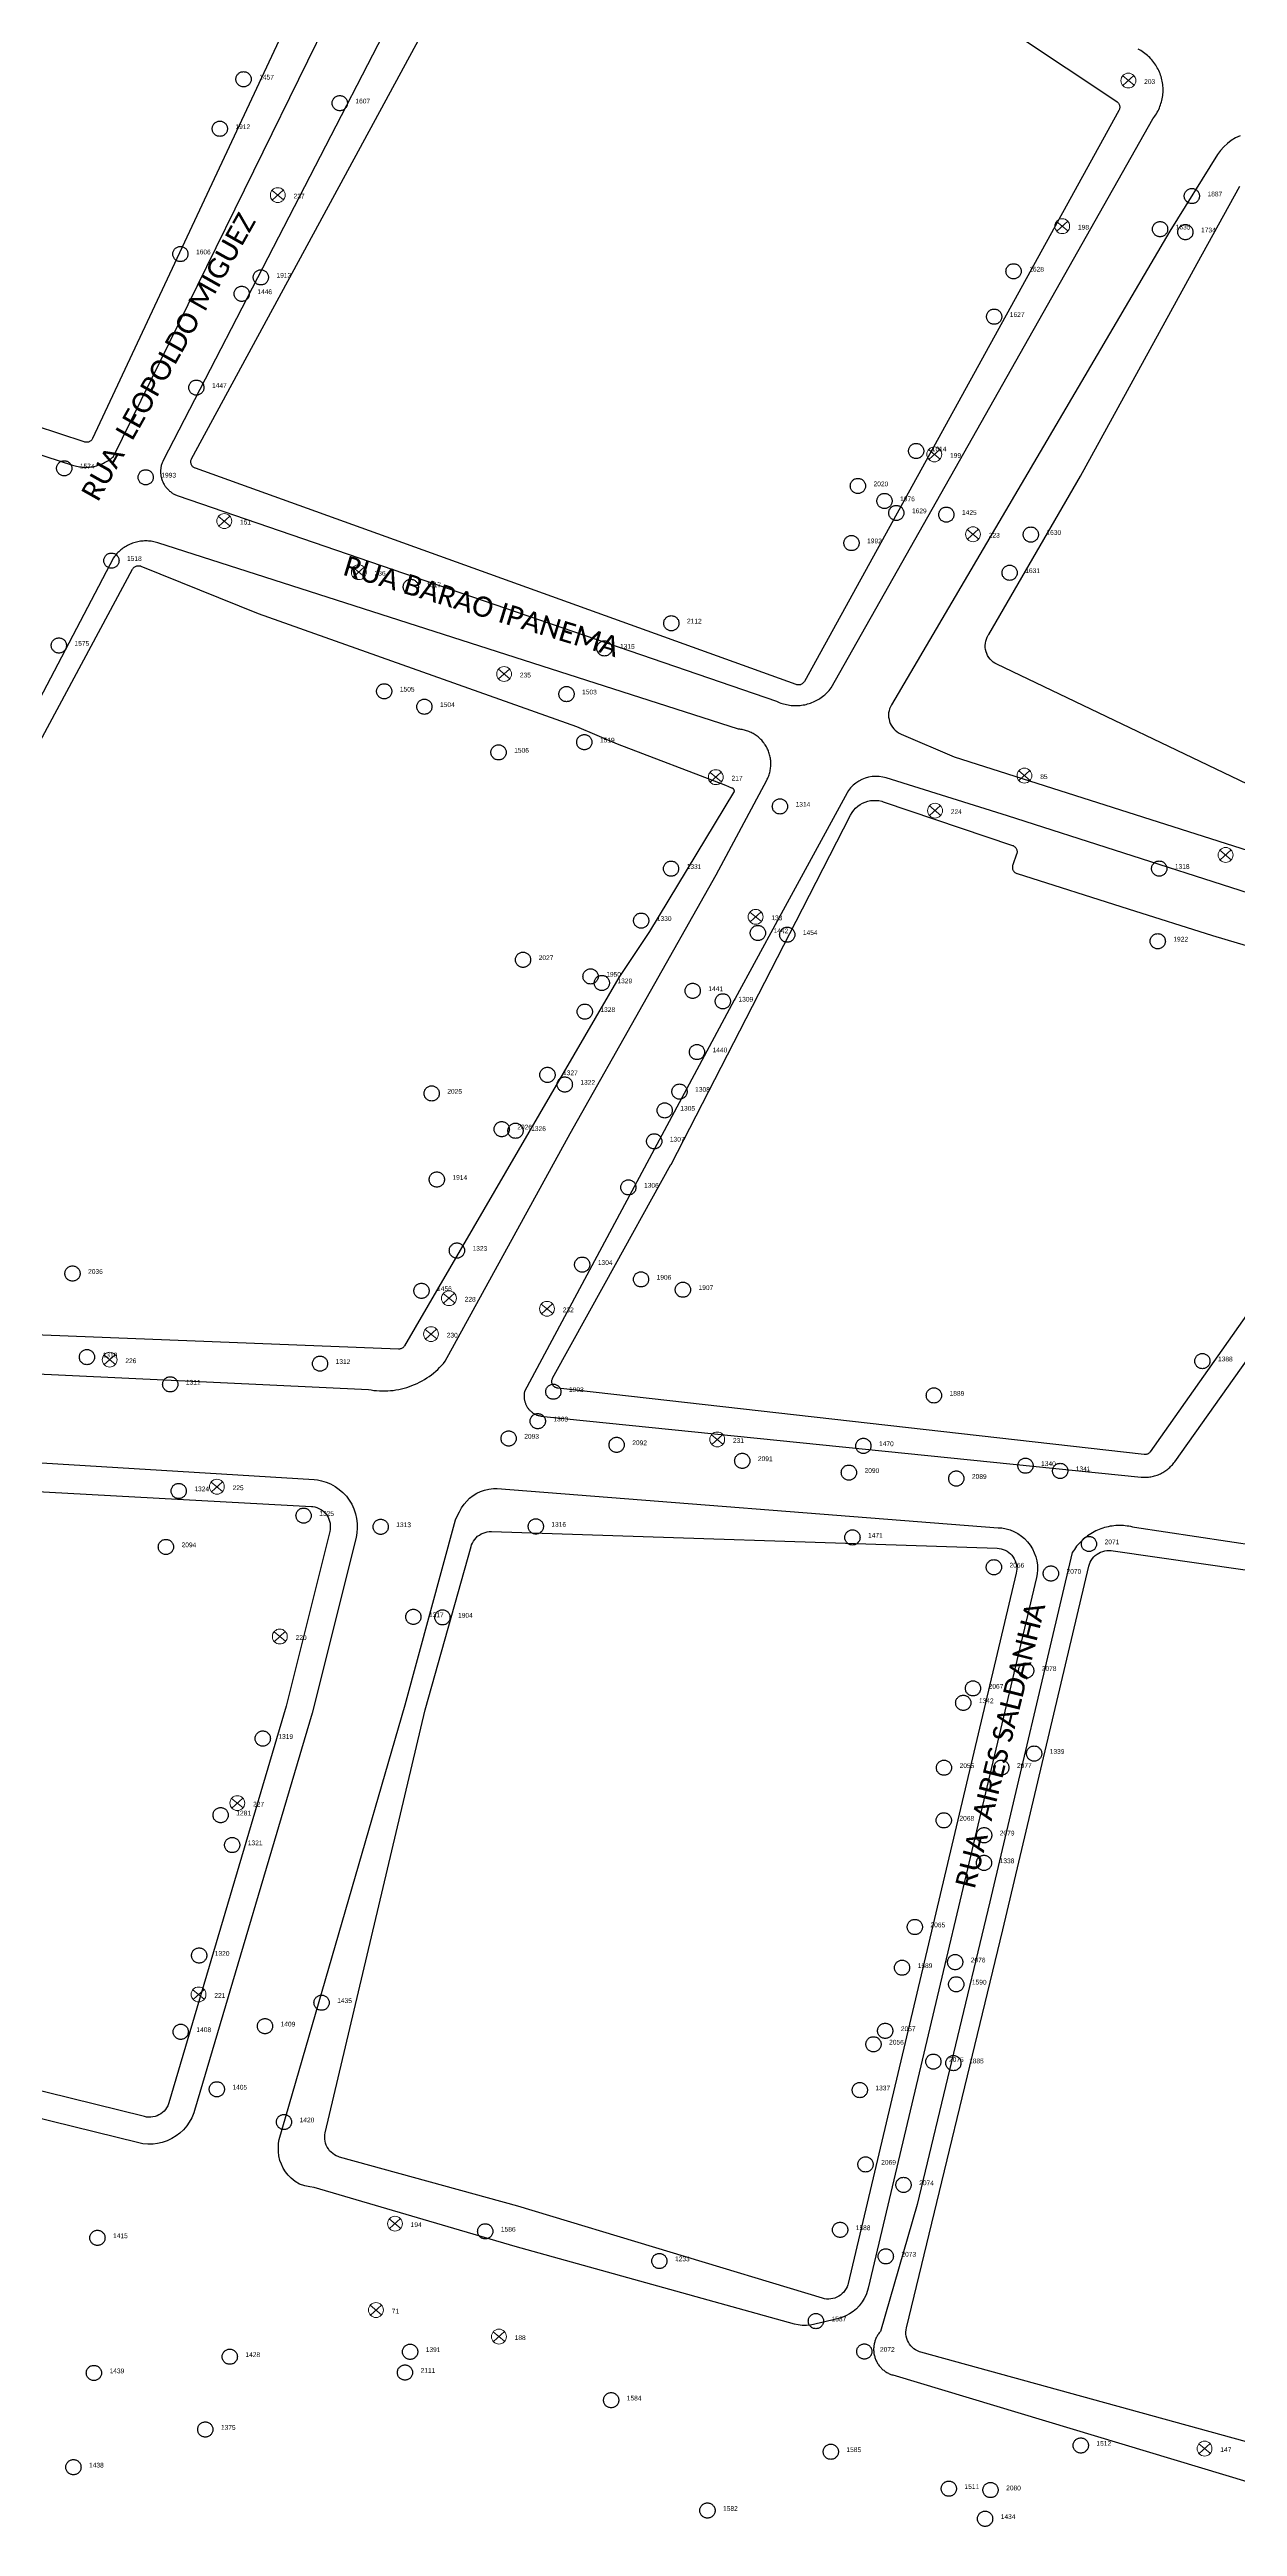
# Model space of a CAD drawing. Header units: millimetres. Extents: x 676447 to 689606, y 7455628 to 7463967.
# Drawn here: x 685530.3 to 685706, y 7457892.9 to 7458259.1 of the extents above; entities that cross this region are included whole.
import ezdxf

# ---------------------------------------------------------------- set-up
doc = ezdxf.new("R2010")
doc.units = ezdxf.units.MM
doc.header["$LTSCALE"] = 0.1
doc.header["$MEASUREMENT"] = 0
doc.linetypes.add('PHANTOM2', pattern=[1.25, 0.625, -0.125, 0.125, -0.125, 0.125, -0.125])
doc.layers.add('10.4-Postes', color=1, linetype='Continuous', lineweight=0)
for name, color, linetype in [('Caixas Subterrâneas', 5, 'Continuous'), ('LEGENDAS_INFRAESTRUTURAS', 7, 'Continuous'), ('MUB_MEIOFIO', 7, 'Continuous'), ('MUB_QUADRAS', 7, 'Continuous'), ('MUB_SEGMENTO', 7, 'Continuous'), ('NOS_DE_INFRAESTRUTURA', 7, 'Continuous')]:
    doc.layers.add(name, color=color, linetype=linetype)
doc.styles.add('Legend', font='calibri.ttf')
doc.styles.get("Standard").update_dxf_attribs({"font": 'arial.ttf'})

# ---------------------------------------------------------------- blocks, each defined once
blk = doc.blocks.new('MHMZ')
at = {"linetype": 'PHANTOM2'}
blk.add_circle((0, 0), 0.0000101, dxfattribs=at)
blk = doc.blocks.new('PTPT')
at = {"layer": '10.4-Postes', "color": 1, "linetype": 'PHANTOM2'}
for points in [[(-0.0000079, 0.0000104), (0.0000075, -0.000002)], [(0.000007, 0.0000109), (-0.0000074, -0.0000025)]]:
    blk.add_lwpolyline(points, dxfattribs=at)
at = {"layer": '10.4-Postes', "color": 1}
blk.add_circle((-0.0000002, 0.0000042), 0.00000987, dxfattribs=at)

msp = doc.modelspace()

# ---------------------------------------------------------------- linework, layer by layer
at = {"layer": 'MUB_MEIOFIO', "linetype": 'Continuous'}
for points in [[(685602.86, 7458306.31), (685547.1, 7458198.33), (685547.05, 7458198.21), (685547, 7458198.09), (685546.95, 7458197.97), (685546.91, 7458197.84), (685546.88, 7458197.72), (685546.84, 7458197.59), (685546.82, 7458197.46), (685546.79, 7458197.33), (685546.77, 7458197.2), (685546.76, 7458197.07), (685546.75, 7458196.94), (685546.74, 7458196.81), (685546.74, 7458196.68), (685546.75, 7458196.55), (685546.75, 7458196.42), (685546.77, 7458196.29), (685546.78, 7458196.16), (685546.8, 7458196.03), (685546.83, 7458195.9), (685546.86, 7458195.78), (685546.89, 7458195.65), (685546.93, 7458195.53), (685546.98, 7458195.4), (685547.02, 7458195.28), (685547.07, 7458195.16), (685547.13, 7458195.04), (685547.19, 7458194.92), (685547.25, 7458194.81), (685547.32, 7458194.7), (685547.39, 7458194.59), (685547.46, 7458194.48), (685547.54, 7458194.38), (685547.63, 7458194.27), (685547.71, 7458194.18), (685547.8, 7458194.08), (685547.89, 7458193.99), (685547.99, 7458193.9), (685548.08, 7458193.81), (685548.19, 7458193.73), (685548.29, 7458193.65), (685548.4, 7458193.57), (685548.51, 7458193.5), (685548.62, 7458193.43), (685548.73, 7458193.37), (685548.85, 7458193.31), (685548.96, 7458193.25), (685549.08, 7458193.2), (685549.21, 7458193.15), (685549.33, 7458193.11), (685637.83, 7458162.74), (685638.03, 7458162.65), (685638.24, 7458162.56), (685638.45, 7458162.48), (685638.66, 7458162.41), (685638.88, 7458162.34), (685639.09, 7458162.29), (685639.31, 7458162.24), (685639.53, 7458162.19), (685639.75, 7458162.16), (685639.98, 7458162.13), (685640.2, 7458162.11), (685640.42, 7458162.1), (685640.65, 7458162.1), (685640.87, 7458162.1), (685641.1, 7458162.11), (685641.32, 7458162.13), (685641.54, 7458162.16), (685641.77, 7458162.19), (685641.99, 7458162.23), (685642.2, 7458162.28), (685642.42, 7458162.34), (685642.64, 7458162.4), (685642.85, 7458162.47), (685643.06, 7458162.55), (685643.27, 7458162.64), (685643.47, 7458162.73), (685643.67, 7458162.83), (685643.87, 7458162.94), (685644.06, 7458163.05), (685644.25, 7458163.17), (685644.44, 7458163.3), (685644.62, 7458163.43), (685644.8, 7458163.57), (685644.97, 7458163.71), (685645.14, 7458163.86), (685645.3, 7458164.02), (685645.45, 7458164.18), (685645.6, 7458164.35), (685645.75, 7458164.52), (685645.89, 7458164.7), (685693.46, 7458248.84), (685693.61, 7458249.03), (685693.75, 7458249.22), (685693.88, 7458249.41), (685694.01, 7458249.61), (685694.12, 7458249.82), (685694.24, 7458250.03), (685694.34, 7458250.24), (685694.44, 7458250.46), (685694.53, 7458250.67), (685694.61, 7458250.9), (685694.68, 7458251.12), (685694.75, 7458251.35), (685694.81, 7458251.58), (685694.86, 7458251.81), (685694.9, 7458252.04), (685694.93, 7458252.28), (685694.96, 7458252.51), (685694.98, 7458252.75), (685694.98, 7458252.99), (685694.99, 7458253.22), (685694.98, 7458253.46), (685694.96, 7458253.7), (685694.94, 7458253.93), (685694.91, 7458254.17), (685694.87, 7458254.4), (685694.82, 7458254.63), (685694.76, 7458254.86), (685694.7, 7458255.09), (685694.62, 7458255.31), (685694.54, 7458255.54), (685694.45, 7458255.76), (685694.36, 7458255.97), (685694.26, 7458256.19), (685694.14, 7458256.39), (685694.03, 7458256.6), (685693.9, 7458256.8), (685693.77, 7458257), (685693.63, 7458257.19), (685693.49, 7458257.38), (685693.33, 7458257.56), (685693.18, 7458257.73), (685693.01, 7458257.91), (685692.84, 7458258.07), (685692.67, 7458258.23), (685692.48, 7458258.38), (685692.3, 7458258.53), (685692.11, 7458258.67), (685691.91, 7458258.8), (685691.71, 7458258.93), (685691.5, 7458259.04), (685691.3, 7458259.16)], [(685442.25, 7458227.37), (685533.7, 7458197.64), (685533.91, 7458197.58), (685534.11, 7458197.53), (685534.32, 7458197.48), (685534.53, 7458197.44), (685534.74, 7458197.4), (685534.95, 7458197.38), (685535.16, 7458197.36), (685535.38, 7458197.34), (685535.59, 7458197.34), (685535.8, 7458197.34), (685536.01, 7458197.35), (685536.23, 7458197.37), (685536.44, 7458197.39), (685536.65, 7458197.42), (685536.86, 7458197.46), (685537.07, 7458197.51), (685537.28, 7458197.56), (685537.48, 7458197.62), (685537.68, 7458197.68), (685537.88, 7458197.76), (685538.08, 7458197.84), (685538.28, 7458197.92), (685538.47, 7458198.02), (685538.66, 7458198.12), (685538.84, 7458198.22), (685539.02, 7458198.34), (685539.2, 7458198.45), (685539.37, 7458198.58), (685539.54, 7458198.71), (685539.71, 7458198.84), (685561.89, 7458243.99), (685577.72, 7458276.23)], [(685706.37, 7458246.35), (685705.71, 7458246.04), (685705.08, 7458245.66), (685704.5, 7458245.22), (685703.96, 7458244.72), (685703.48, 7458244.17), (685703.06, 7458243.57), (685695.97, 7458232.23), (685654.81, 7458162.19), (685654.66, 7458161.91), (685654.55, 7458161.62), (685654.47, 7458161.32), (685654.41, 7458161.01), (685654.4, 7458160.69), (685654.41, 7458160.38), (685654.46, 7458160.07), (685654.54, 7458159.77), (685654.65, 7458159.47), (685654.79, 7458159.19), (685654.96, 7458158.93), (685655.15, 7458158.68), (685655.37, 7458158.46), (685655.61, 7458158.26), (685655.88, 7458158.08), (685656.15, 7458157.94), (685656.28, 7458157.88), (685664.11, 7458154.53), (685746.72, 7458128.19)], [(685577.47, 7458060.99), (685577.87, 7458060.92), (685578.28, 7458060.86), (685578.69, 7458060.82), (685579.09, 7458060.79), (685579.5, 7458060.78), (685579.92, 7458060.78), (685580.33, 7458060.79), (685580.73, 7458060.82), (685581.14, 7458060.86), (685581.55, 7458060.92), (685581.95, 7458060.99), (685582.35, 7458061.08), (685582.75, 7458061.18), (685583.15, 7458061.3), (685583.54, 7458061.42), (685583.92, 7458061.56), (685584.3, 7458061.72), (685584.68, 7458061.89), (685585.04, 7458062.07), (685585.41, 7458062.26), (685585.76, 7458062.47), (685586.11, 7458062.69), (685586.45, 7458062.92), (685586.78, 7458063.16), (685587.1, 7458063.41), (685587.42, 7458063.68), (685587.72, 7458063.95), (685588.01, 7458064.24), (685588.3, 7458064.53), (685588.57, 7458064.84), (685588.83, 7458065.16), (685607.29, 7458098.82), (685628.89, 7458137.1), (685636.38, 7458151.06), (685636.46, 7458151.22), (685636.54, 7458151.38), (685636.61, 7458151.54), (685636.67, 7458151.71), (685636.73, 7458151.87), (685636.78, 7458152.04), (685636.83, 7458152.21), (685636.87, 7458152.38), (685636.91, 7458152.56), (685636.93, 7458152.73), (685636.96, 7458152.91), (685636.97, 7458153.08), (685636.99, 7458153.26), (685636.99, 7458153.43), (685636.99, 7458153.61), (685636.98, 7458153.79), (685636.97, 7458153.96), (685636.95, 7458154.14), (685636.92, 7458154.31), (685636.89, 7458154.49), (685636.86, 7458154.66), (685636.81, 7458154.83), (685636.76, 7458155), (685636.71, 7458155.17), (685636.65, 7458155.34), (685636.58, 7458155.5), (685636.51, 7458155.66), (685636.43, 7458155.82), (685636.35, 7458155.98), (685636.26, 7458156.13), (685636.17, 7458156.28), (685636.07, 7458156.42), (685635.97, 7458156.57), (685635.86, 7458156.71), (685635.74, 7458156.84), (685635.63, 7458156.97), (685635.5, 7458157.1), (685635.38, 7458157.23), (685635.25, 7458157.34), (685635.11, 7458157.46), (685634.97, 7458157.57), (685634.83, 7458157.67), (685634.69, 7458157.77), (685634.54, 7458157.87), (685634.38, 7458157.96), (685634.23, 7458158.04), (685634.07, 7458158.12), (685633.91, 7458158.19), (685633.75, 7458158.26), (685633.58, 7458158.32), (685633.41, 7458158.38), (685633.24, 7458158.43), (685633.07, 7458158.48), (685632.9, 7458158.51), (685632.73, 7458158.55), (685632.55, 7458158.57), (685632.38, 7458158.59), (685632.2, 7458158.61), (685546.34, 7458186.17), (685546.15, 7458186.22), (685545.95, 7458186.28), (685545.76, 7458186.32), (685545.56, 7458186.36), (685545.36, 7458186.39), (685545.16, 7458186.41), (685544.96, 7458186.43), (685544.76, 7458186.44), (685544.56, 7458186.44), (685544.36, 7458186.44), (685544.16, 7458186.43), (685543.96, 7458186.41), (685543.76, 7458186.39), (685543.57, 7458186.36), (685543.37, 7458186.32), (685543.17, 7458186.28), (685542.98, 7458186.23), (685542.79, 7458186.17), (685542.6, 7458186.1), (685542.41, 7458186.03), (685542.22, 7458185.96), (685542.04, 7458185.87), (685541.86, 7458185.78), (685541.69, 7458185.69), (685541.51, 7458185.58), (685541.34, 7458185.48), (685541.18, 7458185.36), (685541.02, 7458185.24), (685540.86, 7458185.12), (685540.71, 7458184.99), (685540.56, 7458184.85), (685540.42, 7458184.71), (685540.28, 7458184.57), (685540.15, 7458184.42), (685540.02, 7458184.26), (685539.89, 7458184.1), (685539.78, 7458183.94), (685518.33, 7458143.07)], [(685740.8, 7458123.72), (685672, 7458145.79), (685654.04, 7458151.41), (685653.53, 7458151.54), (685653.01, 7458151.61), (685652.49, 7458151.64), (685651.97, 7458151.6), (685651.45, 7458151.51), (685650.95, 7458151.37), (685650.46, 7458151.18), (685650, 7458150.94), (685649.56, 7458150.65), (685649.16, 7458150.31), (685648.79, 7458149.94), (685648.47, 7458149.53), (685648.26, 7458149.21), (685637.9, 7458130.25), (685631.7, 7458118.8), (685631.57, 7458118.55), (685600.57, 7458060.7), (685600.55, 7458060.6), (685600.53, 7458060.49), (685600.51, 7458060.39), (685600.5, 7458060.29), (685600.49, 7458060.18), (685600.49, 7458060.08), (685600.49, 7458059.97), (685600.49, 7458059.87), (685600.5, 7458059.76), (685600.51, 7458059.66), (685600.52, 7458059.56), (685600.54, 7458059.45), (685600.56, 7458059.35), (685600.59, 7458059.25), (685600.62, 7458059.15), (685600.65, 7458059.05), (685600.68, 7458058.95), (685600.72, 7458058.85), (685600.76, 7458058.76), (685600.81, 7458058.66), (685600.86, 7458058.57), (685600.91, 7458058.48), (685600.96, 7458058.39), (685601.02, 7458058.3), (685601.08, 7458058.22), (685601.15, 7458058.13), (685601.21, 7458058.05), (685601.28, 7458057.98), (685601.36, 7458057.9), (685601.43, 7458057.83), (685601.51, 7458057.76), (685601.59, 7458057.69), (685601.67, 7458057.62), (685601.76, 7458057.56), (685601.84, 7458057.5), (685601.93, 7458057.45), (685602.02, 7458057.39), (685602.11, 7458057.34), (685602.21, 7458057.3), (685602.3, 7458057.25), (685602.4, 7458057.21), (685602.5, 7458057.18), (685602.6, 7458057.15), (685602.7, 7458057.12), (685602.8, 7458057.09), (685602.9, 7458057.07), (685603, 7458057.05), (685603.11, 7458057.03), (685603.21, 7458057.02), (685603.32, 7458057.01), (685603.42, 7458057.01), (685691.73, 7458048.04), (685691.91, 7458048.03), (685692.1, 7458048.02), (685692.28, 7458048.02), (685692.47, 7458048.02), (685692.65, 7458048.03), (685692.84, 7458048.04), (685693.02, 7458048.07), (685693.2, 7458048.09), (685693.38, 7458048.13), (685693.56, 7458048.17), (685693.74, 7458048.22), (685693.92, 7458048.27), (685694.1, 7458048.33), (685694.27, 7458048.39), (685694.44, 7458048.46), (685694.61, 7458048.54), (685694.77, 7458048.62), (685694.94, 7458048.71), (685695.1, 7458048.8), (685695.25, 7458048.9), (685695.41, 7458049.01), (685695.55, 7458049.12), (685695.7, 7458049.23), (685695.84, 7458049.35), (685695.98, 7458049.47), (685696.11, 7458049.6), (685696.24, 7458049.73), (685696.37, 7458049.87), (685696.48, 7458050.01), (685696.6, 7458050.16), (685696.71, 7458050.31), (685742.76, 7458115.2)], [(685482.61, 7458065.48), (685577.47, 7458060.99)], [(685477.49, 7458053.32), (685569.47, 7458047.68), (685569.96, 7458047.61), (685570.53, 7458047.49), (685571.21, 7458047.29), (685571.87, 7458047.02), (685572.55, 7458046.65), (685573.17, 7458046.21), (685573.69, 7458045.75), (685574.22, 7458045.2), (685574.63, 7458044.62), (685575.01, 7458044.03), (685575.34, 7458043.32), (685575.57, 7458042.61), (685575.73, 7458041.93), (685575.82, 7458041.18), (685575.82, 7458040.49), (685575.78, 7458039.78), (685575.65, 7458039.12), (685569.14, 7458013.12), (685551.78, 7457954.41), (685551.67, 7457954.04), (685551.36, 7457953.29), (685550.98, 7457952.66), (685550.62, 7457952.14), (685550.14, 7457951.55), (685549.57, 7457951.04), (685549.04, 7457950.63), (685548.41, 7457950.23), (685547.69, 7457949.9), (685546.99, 7457949.67), (685546.3, 7457949.51), (685545.62, 7457949.43), (685544.86, 7457949.4), (685544.11, 7457949.47), (685543.51, 7457949.59), (685459.78, 7457970.23)], [(685564.16, 7457948.28), (685564.18, 7457949.55), (685564.29, 7457950.11), (685582.92, 7458014.39), (685590.36, 7458041.73), (685590.64, 7458042.35), (685590.92, 7458042.91), (685591.26, 7458043.48), (685591.65, 7458044.04), (685592.05, 7458044.49), (685592.44, 7458044.91), (685592.97, 7458045.31), (685593.52, 7458045.64), (685594.05, 7458045.89), (685594.66, 7458046.11), (685595.3, 7458046.26), (685595.95, 7458046.34), (685596.51, 7458046.34), (685670.61, 7458040.56), (685671.14, 7458040.53), (685671.78, 7458040.4), (685672.38, 7458040.23), (685672.91, 7458040), (685673.51, 7458039.71), (685674.04, 7458039.32), (685674.5, 7458038.94), (685674.96, 7458038.46), (685675.34, 7458037.96), (685675.68, 7458037.41), (685675.95, 7458036.84), (685676.17, 7458036.25), (685676.3, 7458035.66), (685676.41, 7458035.01), (685676.41, 7458034.34), (685676.37, 7458033.74), (685676.26, 7458033.18), (685651.38, 7457928.11), (685651.29, 7457927.76), (685651.06, 7457927.13), (685650.8, 7457926.59), (685650.49, 7457926.08), (685650.07, 7457925.52), (685649.63, 7457925.09), (685649.15, 7457924.67), (685648.6, 7457924.31), (685648.07, 7457924.02), (685647.5, 7457923.79), (685646.86, 7457923.59), (685642.86, 7457922.64), (685642.26, 7457922.6), (685641.64, 7457922.62), (685641.03, 7457922.7), (685640.47, 7457922.79), (685599.16, 7457934.27), (685569.43, 7457943.02), (685568.79, 7457943.13), (685568.06, 7457943.24), (685567.28, 7457943.49), (685566.63, 7457943.89), (685566.03, 7457944.38), (685565.59, 7457944.82), (685565.23, 7457945.3), (685564.87, 7457945.85), (685564.6, 7457946.44), (685564.38, 7457947.02), (685564.23, 7457947.68), (685564.16, 7457948.28)], [(685777.88, 7458027.48), (685690.77, 7458040.57), (685690.5, 7458040.64), (685690.23, 7458040.71), (685689.95, 7458040.76), (685689.68, 7458040.8), (685689.4, 7458040.84), (685689.12, 7458040.86), (685688.84, 7458040.88), (685688.56, 7458040.88), (685688.27, 7458040.88), (685687.99, 7458040.86), (685687.71, 7458040.84), (685687.44, 7458040.8), (685687.16, 7458040.76), (685686.88, 7458040.7), (685686.61, 7458040.64), (685686.34, 7458040.57), (685686.07, 7458040.49), (685685.8, 7458040.4), (685685.54, 7458040.3), (685685.28, 7458040.19), (685685.03, 7458040.07), (685684.78, 7458039.94), (685684.53, 7458039.81), (685684.29, 7458039.66), (685684.05, 7458039.51), (685683.82, 7458039.35), (685683.6, 7458039.18), (685683.38, 7458039.01), (685683.17, 7458038.83), (685682.96, 7458038.63), (685682.76, 7458038.44), (685682.57, 7458038.23), (685682.38, 7458038.02), (685682.2, 7458037.81), (685682.03, 7458037.58), (685681.87, 7458037.35), (685681.72, 7458037.12), (685681.57, 7458036.88), (685669.36, 7457985.22), (685658.63, 7457940.5), (685653.19, 7457921.71), (685653.1, 7457921.61), (685653.02, 7457921.5), (685652.93, 7457921.39), (685652.86, 7457921.28), (685652.78, 7457921.17), (685652.71, 7457921.05), (685652.65, 7457920.93), (685652.58, 7457920.81), (685652.53, 7457920.68), (685652.47, 7457920.56), (685652.42, 7457920.43), (685652.38, 7457920.3), (685652.34, 7457920.17), (685652.3, 7457920.03), (685652.27, 7457919.9), (685652.25, 7457919.77), (685652.23, 7457919.63), (685652.21, 7457919.5), (685652.2, 7457919.36), (685652.19, 7457919.22), (685652.19, 7457919.08), (685652.19, 7457918.95), (685652.2, 7457918.81), (685652.21, 7457918.67), (685652.22, 7457918.54), (685652.24, 7457918.4), (685652.27, 7457918.27), (685652.3, 7457918.14), (685652.34, 7457918), (685652.38, 7457917.87), (685652.42, 7457917.74), (685652.47, 7457917.61), (685652.52, 7457917.49), (685652.58, 7457917.36), (685652.64, 7457917.24), (685652.7, 7457917.12), (685652.77, 7457917), (685652.85, 7457916.89), (685652.93, 7457916.77), (685653.01, 7457916.66), (685653.09, 7457916.56), (685653.18, 7457916.45), (685653.28, 7457916.35), (685653.37, 7457916.25), (685653.47, 7457916.16), (685653.57, 7457916.07), (685653.68, 7457915.98), (685653.79, 7457915.9), (685653.9, 7457915.82), (685654.01, 7457915.74), (685654.13, 7457915.67), (685654.25, 7457915.6), (685654.37, 7457915.54), (685654.49, 7457915.48), (685654.62, 7457915.43), (685654.75, 7457915.38), (685654.88, 7457915.33), (685655.01, 7457915.29), (685719.14, 7457896.01)]]:
    msp.add_lwpolyline(points, dxfattribs=at)
at = {"layer": 'MUB_QUADRAS', "linetype": 'Continuous'}
for points in [[(685589.96, 7458315.33), (685536.68, 7458201.59), (685536.63, 7458201.5), (685536.57, 7458201.41), (685536.5, 7458201.33), (685536.42, 7458201.26), (685536.34, 7458201.2), (685536.25, 7458201.14), (685536.16, 7458201.1), (685536.06, 7458201.06), (685535.96, 7458201.03), (685535.86, 7458201.02), (685535.75, 7458201.02), (685535.65, 7458201.02), (685535.54, 7458201.04), (685535.46, 7458201.07), (685495.79, 7458214.09)], [(685551.21, 7458198.1), (685551.22, 7458198.2), (685551.23, 7458198.31), (685551.25, 7458198.41), (685551.29, 7458198.51), (685551.33, 7458198.6), (685599.42, 7458287.35)], [(685658.04, 7458271.45), (685688.14, 7458251.39), (685688.16, 7458251.38), (685688.24, 7458251.31), (685688.32, 7458251.24), (685688.39, 7458251.16), (685688.45, 7458251.07), (685688.5, 7458250.98), (685688.54, 7458250.89), (685688.56, 7458250.78), (685688.58, 7458250.68), (685688.59, 7458250.58), (685688.59, 7458250.47), (685688.57, 7458250.37), (685688.55, 7458250.27), (685688.51, 7458250.17), (685688.47, 7458250.07), (685641.94, 7458165.67), (685641.92, 7458165.62), (685641.86, 7458165.54), (685641.79, 7458165.46), (685641.71, 7458165.39), (685641.63, 7458165.32), (685641.54, 7458165.27), (685641.44, 7458165.22), (685641.35, 7458165.19), (685641.24, 7458165.17), (685641.14, 7458165.15), (685641.03, 7458165.15), (685640.93, 7458165.16), (685640.83, 7458165.18), (685640.73, 7458165.21), (685551.88, 7458197.19), (685551.83, 7458197.2), (685551.74, 7458197.25), (685551.65, 7458197.3), (685551.56, 7458197.37), (685551.49, 7458197.44), (685551.42, 7458197.52), (685551.36, 7458197.6), (685551.31, 7458197.7), (685551.27, 7458197.79), (685551.24, 7458197.89), (685551.22, 7458198), (685551.21, 7458198.1)], [(685668.69, 7458171), (685668.72, 7458171.32), (685668.77, 7458171.63), (685668.86, 7458171.93), (685668.98, 7458172.22), (685669.13, 7458172.49), (685669.21, 7458172.61), (685682.8, 7458196.02), (685700.05, 7458227.47), (685706.36, 7458238.9)], [(685515.58, 7458132.07), (685542.59, 7458182.25), (685542.64, 7458182.34), (685542.7, 7458182.42), (685542.77, 7458182.5), (685542.85, 7458182.57), (685542.94, 7458182.63), (685543.03, 7458182.68), (685543.13, 7458182.72), (685543.23, 7458182.75), (685543.33, 7458182.77), (685543.44, 7458182.78), (685543.54, 7458182.77), (685543.64, 7458182.76), (685543.75, 7458182.74), (685543.84, 7458182.7), (685561.15, 7458175.69), (685608.24, 7458159), (685614.27, 7458156.44), (685630.26, 7458150.34), (685631.18, 7458149.96), (685631.23, 7458149.95), (685631.27, 7458149.92), (685631.32, 7458149.9), (685631.36, 7458149.87), (685631.4, 7458149.83), (685631.43, 7458149.79), (685631.46, 7458149.75), (685631.49, 7458149.7), (685631.51, 7458149.66), (685631.53, 7458149.61), (685631.54, 7458149.56), (685631.54, 7458149.5), (685631.54, 7458149.45), (685631.54, 7458149.4), (685631.52, 7458149.35), (685631.51, 7458149.3), (685631.49, 7458149.25), (685631.48, 7458149.23), (685619.05, 7458128.68), (685614.53, 7458121.9), (685582.82, 7458067.45), (685582.76, 7458067.37), (685582.7, 7458067.28), (685582.63, 7458067.21), (685582.54, 7458067.14), (685582.46, 7458067.09), (685582.36, 7458067.04), (685582.27, 7458067), (685582.16, 7458066.98), (685582.06, 7458066.96), (685581.96, 7458066.95), (685581.92, 7458066.95), (685484.18, 7458070.79)], [(685713.23, 7458147.73), (685670.4, 7458168.22), (685670.12, 7458168.37), (685669.86, 7458168.54), (685669.62, 7458168.75), (685669.41, 7458168.98), (685669.22, 7458169.23), (685669.05, 7458169.49), (685668.92, 7458169.78), (685668.81, 7458170.07), (685668.74, 7458170.38), (685668.7, 7458170.69), (685668.69, 7458171)], [(685604.61, 7458061.97), (685604.59, 7458062.07), (685604.59, 7458062.17), (685604.6, 7458062.28), (685604.61, 7458062.38), (685604.64, 7458062.48), (685604.68, 7458062.58), (685604.72, 7458062.65), (685612.51, 7458076.73), (685622.22, 7458094.23), (685622.24, 7458094.25), (685641.67, 7458132.07), (685648.78, 7458145.92), (685649, 7458146.29), (685649.24, 7458146.62), (685649.52, 7458146.93), (685649.84, 7458147.21), (685650.18, 7458147.46), (685650.54, 7458147.67), (685650.92, 7458147.84), (685651.32, 7458147.96), (685651.73, 7458148.05), (685652.15, 7458148.09), (685652.57, 7458148.09), (685652.98, 7458148.05), (685653.39, 7458147.96), (685653.62, 7458147.89), (685672.71, 7458141.43), (685672.81, 7458141.39), (685672.9, 7458141.34), (685672.99, 7458141.28), (685673.07, 7458141.21), (685673.15, 7458141.14), (685673.21, 7458141.06), (685673.27, 7458140.97), (685673.31, 7458140.88), (685673.35, 7458140.78), (685673.37, 7458140.68), (685673.39, 7458140.57), (685673.39, 7458140.47), (685673.39, 7458140.36), (685673.37, 7458140.26), (685673.34, 7458140.16), (685673.33, 7458140.14), (685672.76, 7458138.55), (685672.73, 7458138.45), (685672.71, 7458138.35), (685672.7, 7458138.24), (685672.71, 7458138.14), (685672.72, 7458138.03), (685672.74, 7458137.93), (685672.78, 7458137.83), (685672.82, 7458137.74), (685672.88, 7458137.65), (685672.94, 7458137.56), (685673.01, 7458137.49), (685673.09, 7458137.42), (685673.18, 7458137.36), (685673.27, 7458137.31), (685673.36, 7458137.27), (685673.4, 7458137.26), (685689.82, 7458132.07), (685702.28, 7458128.13), (685733.98, 7458118.71)], [(685738.3, 7458115.9), (685693.1, 7458051.78), (685693.04, 7458051.7), (685692.96, 7458051.63), (685692.88, 7458051.56), (685692.8, 7458051.5), (685692.7, 7458051.45), (685692.61, 7458051.41), (685692.51, 7458051.39), (685692.4, 7458051.37), (685692.3, 7458051.36), (685692.19, 7458051.36), (685692.17, 7458051.37), (685605.48, 7458061.17), (685605.37, 7458061.19), (685605.27, 7458061.22), (685605.18, 7458061.26), (685605.08, 7458061.3), (685605, 7458061.36), (685604.91, 7458061.43), (685604.84, 7458061.5), (685604.78, 7458061.58), (685604.72, 7458061.67), (685604.67, 7458061.77), (685604.64, 7458061.86), (685604.61, 7458061.97)], [(685480.74, 7458048.51), (685569.07, 7458043.71), (685569.27, 7458043.68), (685569.57, 7458043.62), (685569.87, 7458043.53), (685570.16, 7458043.41), (685570.44, 7458043.26), (685570.69, 7458043.08), (685570.93, 7458042.87), (685571.15, 7458042.64), (685571.33, 7458042.39), (685571.5, 7458042.12), (685571.63, 7458041.84), (685571.73, 7458041.54), (685571.8, 7458041.23), (685571.84, 7458040.92), (685571.84, 7458040.61), (685571.82, 7458040.29), (685571.76, 7458039.99), (685565.3, 7458014.17), (685547.96, 7457955.54), (685547.91, 7457955.37), (685547.79, 7457955.08), (685547.63, 7457954.81), (685547.45, 7457954.55), (685547.25, 7457954.31), (685547.02, 7457954.1), (685546.77, 7457953.91), (685546.5, 7457953.74), (685546.22, 7457953.61), (685545.92, 7457953.51), (685545.61, 7457953.44), (685545.3, 7457953.4), (685544.99, 7457953.39), (685544.68, 7457953.42), (685544.37, 7457953.48), (685460.78, 7457974.09)], [(685571.02, 7457950.47), (685571.04, 7457950.79), (685571.1, 7457951.09), (685585.88, 7458013.62), (685592.67, 7458037.8), (685592.74, 7458038), (685592.86, 7458038.29), (685593.01, 7458038.57), (685593.19, 7458038.83), (685593.4, 7458039.06), (685593.63, 7458039.28), (685593.88, 7458039.47), (685594.15, 7458039.63), (685594.43, 7458039.76), (685594.73, 7458039.87), (685595.04, 7458039.94), (685595.35, 7458039.98), (685595.66, 7458039.98), (685670.45, 7458037.51), (685670.74, 7458037.49), (685671.05, 7458037.43), (685671.35, 7458037.34), (685671.64, 7458037.22), (685671.92, 7458037.08), (685672.17, 7458036.9), (685672.41, 7458036.7), (685672.63, 7458036.47), (685672.82, 7458036.22), (685672.99, 7458035.95), (685673.12, 7458035.67), (685673.23, 7458035.37), (685673.3, 7458035.07), (685673.35, 7458034.76), (685673.35, 7458034.44), (685673.33, 7458034.13), (685673.27, 7458033.82), (685648.4, 7457928.81), (685648.36, 7457928.64), (685648.25, 7457928.34), (685648.11, 7457928.06), (685647.95, 7457927.79), (685647.76, 7457927.54), (685647.54, 7457927.32), (685647.3, 7457927.11), (685647.04, 7457926.94), (685646.76, 7457926.79), (685646.47, 7457926.67), (685646.17, 7457926.58), (685645.86, 7457926.53), (685645.55, 7457926.51), (685645.23, 7457926.52), (685644.92, 7457926.56), (685644.62, 7457926.63), (685599.55, 7457940.26), (685573.22, 7457947.51), (685573.02, 7457947.57), (685572.73, 7457947.69), (685572.46, 7457947.84), (685572.2, 7457948.02), (685571.96, 7457948.22), (685571.74, 7457948.45), (685571.55, 7457948.7), (685571.38, 7457948.96), (685571.25, 7457949.25), (685571.14, 7457949.54), (685571.07, 7457949.85), (685571.03, 7457950.16), (685571.02, 7457950.47)], [(685656.96, 7457921.63), (685656.99, 7457921.95), (685657.05, 7457922.25), (685671.27, 7457981.09), (685684.02, 7458034.88), (685684.1, 7458035.16), (685684.22, 7458035.45), (685684.37, 7458035.73), (685684.54, 7458035.99), (685684.74, 7458036.23), (685684.97, 7458036.45), (685685.22, 7458036.65), (685685.48, 7458036.81), (685685.76, 7458036.95), (685686.06, 7458037.06), (685686.36, 7458037.14), (685686.67, 7458037.18), (685686.99, 7458037.19), (685687.3, 7458037.17), (685687.61, 7458037.12), (685770.8, 7458025.15)], [(685715.58, 7457903.12), (685659.17, 7457918.65), (685658.96, 7457918.72), (685658.67, 7457918.84), (685658.39, 7457918.99), (685658.13, 7457919.17), (685657.89, 7457919.38), (685657.68, 7457919.61), (685657.49, 7457919.85), (685657.32, 7457920.12), (685657.19, 7457920.41), (685657.08, 7457920.7), (685657.01, 7457921.01), (685656.97, 7457921.32), (685656.96, 7457921.63)]]:
    msp.add_lwpolyline(points, dxfattribs=at)

# ---------------------------------------------------------------- block references
at = {"layer": 'Caixas Subterrâneas', "color": 40}
for p, xscale, yscale, zscale, rotation in [((685559.01, 7458254.7), 111319.4907932736, 111319.4907932736, 111319.4907932736, 359.2933085650658), ((685573.24, 7458251.17), 111319.4907932736, 111319.4907932736, 111319.4907932736, 359.2932533211054), ((685555.5, 7458247.38), 111319.4907932736, 111319.4907932736, 111319.4907932736, 359.2933196711323), ((685699.25, 7458237.43), 111319.4907932736, 111319.4907932736, 111319.4907932736, 359.2927694914339), ((685694.55, 7458232.54), 111319.4907932736, 111319.4907932736, 111319.4907932736, 359.2927858475927), ((685549.67, 7458228.86), 111319.4907932736, 111319.4907932736, 111319.4907932736, 359.2933361197768), ((685698.29, 7458232.1), 111319.4907932736, 111319.4907932736, 111319.4907932736, 359.2927714943905), ((685561.57, 7458225.41), 111319.4907932736, 111319.4907932736, 111319.4907932736, 359.2932897627143), ((685672.88, 7458226.31), 111319.4907932735, 111319.4907932735, 111319.4907932735, 359.2928663810611), ((685558.74, 7458222.98), 111319.4907932736, 111319.4907932736, 111319.4907932736, 359.2932997633731), ((685670.01, 7458219.6), 111319.4907932736, 111319.4907932736, 111319.4907932736, 359.2928752240142), ((685552.03, 7458209.11), 111319.4907932735, 111319.4907932735, 111319.4907932735, 359.2933210176326), ((685658.47, 7458199.74), 111319.4907932736, 111319.4907932736, 111319.4907932736, 359.2929130165821), ((685532.49, 7458197.18), 111319.4907932736, 111319.4907932736, 111319.4907932736, 359.293391708758), ((685544.54, 7458195.85), 111319.4907932736, 111319.4907932736, 111319.4907932736, 359.2933454225673), ((685649.86, 7458194.57), 111319.4907932736, 111319.4907932736, 111319.4907932736, 359.2929441898191), ((685653.79, 7458192.35), 111319.4907932736, 111319.4907932736, 111319.4907932736, 359.2929285307367), ((685655.54, 7458190.58), 111319.4907932736, 111319.4907932736, 111319.4907932736, 359.2929213191217), ((685662.94, 7458190.33), 111319.4907932736, 111319.4907932736, 111319.4907932736, 359.2928930882819), ((685648.91, 7458186.13), 111319.4907932735, 111319.4907932735, 111319.4907932735, 359.292945194047), ((685675.43, 7458187.38), 111319.4907932736, 111319.4907932736, 111319.4907932736, 359.29284462266), ((685539.47, 7458183.53), 111319.4907932736, 111319.4907932736, 111319.4907932736, 359.2933609178638), ((685672.3, 7458181.74), 111319.4907932736, 111319.4907932736, 111319.4907932736, 359.2928548070134), ((685583.74, 7458179.65), 111319.4907932736, 111319.4907932736, 111319.4907932736, 359.2931912165319), ((685622.27, 7458174.27), 111319.4907932735, 111319.4907932735, 111319.4907932735, 359.2930428908202), ((685531.7, 7458170.99), 111319.4907932736, 111319.4907932736, 111319.4907932736, 359.2933866116847), ((685612.37, 7458170.55), 111319.4907932736, 111319.4907932736, 111319.4907932736, 359.2930794222797), ((685579.81, 7458164.21), 111319.4907932736, 111319.4907932736, 111319.4907932736, 359.2932013808318), ((685606.77, 7458163.8), 111319.4907932736, 111319.4907932736, 111319.4907932736, 359.2930986662564), ((685585.75, 7458161.93), 111319.4907932736, 111319.4907932736, 111319.4907932736, 359.2931780786407), ((685609.4, 7458156.69), 111319.4907932736, 111319.4907932736, 111319.4907932736, 359.2930864510802), ((685596.72, 7458155.18), 111319.4907932736, 111319.4907932736, 111319.4907932736, 359.2931342254265), ((685638.33, 7458147.19), 111319.4907932736, 111319.4907932736, 111319.4907932736, 359.2929733950605), ((685622.23, 7458137.99), 111319.4907932736, 111319.4907932736, 111319.4907932736, 359.2930318033045), ((685694.42, 7458138), 111319.4907932736, 111319.4907932736, 111319.4907932736, 359.2927570402408), ((685617.81, 7458130.31), 111319.4907932736, 111319.4907932736, 111319.4907932736, 359.293046250948), ((685635.07, 7458128.48), 111319.4907932736, 111319.4907932736, 111319.4907932736, 359.2929799855442), ((685639.41, 7458128.23), 111319.4907932736, 111319.4907932736, 111319.4907932736, 359.2929634171341), ((685694.2, 7458127.26), 111319.4907932735, 111319.4907932735, 111319.4907932735, 359.2927545658972), ((685600.34, 7458124.52), 111319.4907932736, 111319.4907932736, 111319.4907932736, 359.2931109715382), ((685610.33, 7458122.06), 111319.4907932736, 111319.4907932736, 111319.4907932736, 359.2930721818599), ((685611.99, 7458121.09), 111319.4907932736, 111319.4907932736, 111319.4907932736, 359.2930655346648), ((685625.43, 7458119.93), 111319.4907932736, 111319.4907932736, 111319.4907932736, 359.2930140421278), ((685609.47, 7458116.85), 111319.4907932736, 111319.4907932736, 111319.4907932736, 359.2930738315249), ((685629.89, 7458118.38), 111319.4907932736, 111319.4907932736, 111319.4907932736, 359.2929965975877), ((685626.06, 7458110.88), 111319.4907932736, 111319.4907932736, 111319.4907932736, 359.293008839027), ((685586.83, 7458104.76), 111319.4907932736, 111319.4907932736, 111319.4907932736, 359.2931562731987), ((685603.95, 7458107.5), 111319.4907932736, 111319.4907932736, 111319.4907932736, 359.2930919610855), ((685606.51, 7458106.08), 111319.4907932736, 111319.4907932736, 111319.4907932736, 359.2930817520519), ((685623.48, 7458105.03), 111319.4907932736, 111319.4907932736, 111319.4907932736, 359.293016829998), ((685621.29, 7458102.25), 111319.4907932736, 111319.4907932736, 111319.4907932736, 359.2930243295048), ((685597.19, 7458099.48), 111319.4907932736, 111319.4907932736, 111319.4907932736, 359.2931152103429), ((685599.23, 7458099.24), 111319.4907932736, 111319.4907932736, 111319.4907932736, 359.2931073544626), ((685619.74, 7458097.68), 111319.4907932736, 111319.4907932736, 111319.4907932736, 359.2930288153407), ((685587.59, 7458092.03), 111319.4907932735, 111319.4907932735, 111319.4907932735, 359.2931494223419), ((685615.92, 7458090.87), 111319.4907932736, 111319.4907932736, 111319.4907932736, 359.2930412208264), ((685590.56, 7458081.53), 111319.4907932736, 111319.4907932736, 111319.4907932736, 359.2931348643432), ((685609.09, 7458079.45), 111319.4907932736, 111319.4907932736, 111319.4907932736, 359.2930636867695), ((685533.71, 7458078.13), 111319.4907932736, 111319.4907932736, 111319.4907932736, 359.2933501988348), ((685585.32, 7458075.58), 111319.4907932736, 111319.4907932736, 111319.4907932736, 359.2931529715906), ((685617.79, 7458077.27), 111319.4907932736, 111319.4907932736, 111319.4907932736, 359.2930299232917), ((685623.98, 7458075.74), 111319.4907932735, 111319.4907932735, 111319.4907932735, 359.2930058587291), ((685535.85, 7458065.78), 111319.4907932736, 111319.4907932736, 111319.4907932736, 359.2933382175573), ((685570.32, 7458064.81), 111319.4907932736, 111319.4907932736, 111319.4907932736, 359.2932067443682), ((685700.8, 7458065.19), 111319.4907932735, 111319.4907932735, 111319.4907932735, 359.2927101998685), ((685548.17, 7458061.75), 111319.4907932735, 111319.4907932735, 111319.4907932735, 359.2932900747783), ((685604.82, 7458060.66), 111319.4907932736, 111319.4907932736, 111319.4907932736, 359.2930741325766), ((685661.1, 7458060.11), 111319.4907932736, 111319.4907932736, 111319.4907932736, 359.2928597260388), ((685598.21, 7458053.75), 111319.4907932736, 111319.4907932736, 111319.4907932736, 359.2930971466809), ((685602.52, 7458056.31), 111319.4907932735, 111319.4907932735, 111319.4907932735, 359.2930815158632), ((685614.18, 7458052.8), 111319.4907932736, 111319.4907932736, 111319.4907932736, 359.2930360676974), ((685632.76, 7458050.44), 111319.4907932736, 111319.4907932736, 111319.4907932736, 359.2929646189065), ((685650.67, 7458052.65), 111319.4907932735, 111319.4907932735, 111319.4907932735, 359.2928971458775), ((685674.64, 7458049.72), 111319.4907932736, 111319.4907932736, 111319.4907932736, 359.2928049865623), ((685549.42, 7458045.98), 111319.4907932736, 111319.4907932736, 111319.4907932736, 359.2932804570871), ((685648.53, 7458048.7), 111319.4907932735, 111319.4907932735, 111319.4907932735, 359.29290406237), ((685664.41, 7458047.82), 111319.4907932736, 111319.4907932736, 111319.4907932736, 359.2928433202495), ((685679.77, 7458048.95), 111319.4907932736, 111319.4907932736, 111319.4907932736, 359.2927852034951), ((685567.89, 7458042.34), 111319.4907932736, 111319.4907932736, 111319.4907932736, 359.2932090257157), ((685579.29, 7458040.69), 111319.4907932736, 111319.4907932736, 111319.4907932736, 359.2931651347697), ((685602.23, 7458040.74), 111319.4907932735, 111319.4907932735, 111319.4907932735, 359.2930778324104), ((685649.05, 7458039.12), 111319.4907932736, 111319.4907932736, 111319.4907932736, 359.2928991017911), ((685684.03, 7458038.15), 111319.4907932736, 111319.4907932736, 111319.4907932736, 359.2927656654903), ((685547.53, 7458037.71), 111319.4907932736, 111319.4907932736, 111319.4907932736, 359.2932850783838), ((685669.97, 7458034.71), 111319.4907932736, 111319.4907932736, 111319.4907932736, 359.2928181120407), ((685678.4, 7458033.78), 111319.4907932735, 111319.4907932735, 111319.4907932735, 359.292785749354), ((685584.12, 7458027.37), 111319.4907932736, 111319.4907932736, 111319.4907932736, 359.2931426216874), ((685588.42, 7458027.3), 111319.4907932736, 111319.4907932736, 111319.4907932736, 359.2931261998169), ((685666.88, 7458016.8), 111319.4907932736, 111319.4907932736, 111319.4907932736, 359.2928243125001), ((685674.74, 7458019.43), 111319.4907932736, 111319.4907932736, 111319.4907932736, 359.2927952347586), ((685665.44, 7458014.66), 111319.4907932736, 111319.4907932736, 111319.4907932736, 359.2928291328442), ((685561.85, 7458009.38), 111319.4907932735, 111319.4907932735, 111319.4907932735, 359.2932217963979), ((685675.92, 7458007.16), 111319.4907932736, 111319.4907932736, 111319.4907932736, 359.2927869208599), ((685662.59, 7458005.07), 111319.4907932736, 111319.4907932736, 111319.4907932736, 359.2928370163269), ((685671.08, 7458005.08), 111319.4907932736, 111319.4907932736, 111319.4907932736, 359.2928047203306), ((685555.62, 7457998.06), 111319.4907932736, 111319.4907932736, 111319.4907932736, 359.2932420181504), ((685662.56, 7457997.29), 111319.4907932736, 111319.4907932736, 111319.4907932736, 359.2928347074669), ((685668.53, 7457995.09), 111319.4907932735, 111319.4907932735, 111319.4907932735, 359.2928113163003), ((685557.33, 7457993.64), 111319.4907932735, 111319.4907932735, 111319.4907932735, 359.2932341345349), ((685668.51, 7457991), 111319.4907932735, 111319.4907932735, 111319.4907932735, 359.2928101316369), ((685658.28, 7457981.52), 111319.4907932736, 111319.4907932736, 111319.4907932736, 359.2928461247313), ((685552.44, 7457977.31), 111319.4907932736, 111319.4907932736, 111319.4907932736, 359.2932476706434), ((685664.24, 7457976.33), 111319.4907932736, 111319.4907932736, 111319.4907932736, 359.2928218168927), ((685656.39, 7457975.5), 111319.4907932736, 111319.4907932736, 111319.4907932736, 359.2928514464319), ((685664.4, 7457973.05), 111319.4907932735, 111319.4907932735, 111319.4907932735, 359.2928202197111), ((685570.55, 7457970.33), 111319.4907932736, 111319.4907932736, 111319.4907932736, 359.2931765845528), ((685549.72, 7457966.03), 111319.4907932736, 111319.4907932736, 111319.4907932736, 359.2932545316161), ((685562.18, 7457966.86), 111319.4907932736, 111319.4907932736, 111319.4907932736, 359.2932073683106), ((685653.9, 7457966.17), 111319.4907932736, 111319.4907932736, 111319.4907932736, 359.292858022486), ((685652.16, 7457964.18), 111319.4907932736, 111319.4907932736, 111319.4907932736, 359.2928640389936), ((685661.02, 7457961.62), 111319.4907932736, 111319.4907932736, 111319.4907932736, 359.2928295208063), ((685663.98, 7457961.4), 111319.4907932736, 111319.4907932736, 111319.4907932736, 359.2928181825778), ((685555.06, 7457957.53), 111319.4907932735, 111319.4907932735, 111319.4907932735, 359.2932316081942), ((685650.14, 7457957.41), 111319.4907932736, 111319.4907932736, 111319.4907932736, 359.2928696378478), ((685564.99, 7457952.69), 111319.4907932736, 111319.4907932736, 111319.4907932736, 359.2931922902703), ((685650.99, 7457946.42), 111319.4907932736, 111319.4907932736, 111319.4907932736, 359.2928630096931), ((685656.61, 7457943.39), 111319.4907932736, 111319.4907932736, 111319.4907932736, 359.2928406523617), ((685537.4, 7457935.56), 111319.4907932735, 111319.4907932735, 111319.4907932735, 359.2932919955874), ((685594.75, 7457936.53), 111319.4907932736, 111319.4907932736, 111319.4907932736, 359.2930739929498), ((685647.23, 7457936.75), 111319.4907932736, 111319.4907932736, 111319.4907932736, 359.2928743306775), ((685620.5, 7457932.14), 111319.4907932735, 111319.4907932735, 111319.4907932735, 359.2929746315257), ((685653.98, 7457932.83), 111319.4907932736, 111319.4907932736, 111319.4907932736, 359.2928474168259), ((685643.65, 7457923.26), 111319.4907932735, 111319.4907932735, 111319.4907932735, 359.292883779315), ((685556.97, 7457917.99), 111319.4907932735, 111319.4907932735, 111319.4907932735, 359.2932120795552), ((685583.64, 7457918.72), 111319.4907932736, 111319.4907932736, 111319.4907932736, 359.2931107756662), ((685650.81, 7457918.76), 111319.4907932735, 111319.4907932735, 111319.4907932735, 359.292855119881), ((685536.88, 7457915.59), 111319.4907932736, 111319.4907932736, 111319.4907932736, 359.2932877898455), ((685582.88, 7457915.65), 111319.4907932735, 111319.4907932735, 111319.4907932735, 359.2931127284214), ((685613.37, 7457911.56), 111319.4907932735, 111319.4907932735, 111319.4907932735, 359.2929953927245), ((685553.35, 7457907.23), 111319.4907932736, 111319.4907932736, 111319.4907932736, 359.2932225062133), ((685645.85, 7457903.94), 111319.4907932736, 111319.4907932736, 111319.4907932736, 359.2928694185371), ((685682.82, 7457904.87), 111319.4907932735, 111319.4907932735, 111319.4907932735, 359.2927289701955), ((685533.85, 7457901.66), 111319.4907932736, 111319.4907932736, 111319.4907932736, 359.2932950153535), ((685663.31, 7457898.48), 111319.4907932736, 111319.4907932736, 111319.4907932736, 359.2928012649912), ((685669.47, 7457898.28), 111319.4907932736, 111319.4907932736, 111319.4907932736, 359.2927777533825), ((685627.61, 7457895.25), 111319.4907932736, 111319.4907932736, 111319.4907932736, 359.2929361296157), ((685668.67, 7457894.03), 111319.4907932736, 111319.4907932736, 111319.4907932736, 359.2927794718183)]:
    msp.add_blockref('MHMZ', p, dxfattribs=dict(at, xscale=xscale, yscale=yscale, zscale=zscale, rotation=rotation))
at = {"layer": 'NOS_DE_INFRAESTRUTURA', "color": 1}
for p, xscale, yscale, zscale, rotation in [((685689.88, 7458254.04), 111319.4907932736, 111319.4907932736, 111319.4907932736, 359.2928102993125), ((685564.09, 7458237.1), 111319.4907932736, 111319.4907932736, 111319.4907932736, 359.2932837937402), ((685680.09, 7458232.51), 111319.4907932735, 111319.4907932735, 111319.4907932735, 359.2928408918514), ((685661.17, 7458198.77), 111319.4907932736, 111319.4907932736, 111319.4907932736, 359.2929024217744), ((685556.17, 7458188.91), 111319.4907932736, 111319.4907932736, 111319.4907932736, 359.2932989938282), ((685666.9, 7458186.96), 111319.4907932736, 111319.4907932736, 111319.4907932736, 359.2928769693926), ((685576.07, 7458181.35), 111319.4907932736, 111319.4907932736, 111319.4907932736, 359.2932209478253), ((685597.56, 7458166.3), 111319.4907932736, 111319.4907932736, 111319.4907932736, 359.2931344886206), ((685674.51, 7458151.28), 111319.4907932736, 111319.4907932736, 111319.4907932736, 359.2928369523292), ((685628.86, 7458151.05), 111319.4907932736, 111319.4907932736, 111319.4907932736, 359.2930106289836), ((685661.29, 7458146.1), 111319.4907932736, 111319.4907932736, 111319.4907932736, 359.2928856566295), ((685704.25, 7458139.55), 111319.4907932736, 111319.4907932736, 111319.4907932736, 359.2927201115173), ((685634.75, 7458130.4), 111319.4907932736, 111319.4907932736, 111319.4907932736, 359.2929818293098), ((685589.4, 7458074.02), 111319.4907932736, 111319.4907932736, 111319.4907932736, 359.2931369722479), ((685603.9, 7458072.45), 111319.4907932735, 111319.4907932735, 111319.4907932735, 359.2930812956342), ((685586.74, 7458068.71), 111319.4907932736, 111319.4907932736, 111319.4907932736, 359.2931454281863), ((685539.22, 7458064.93), 111319.4907932736, 111319.4907932736, 111319.4907932736, 359.2933251250067), ((685629.07, 7458053.13), 111319.4907932736, 111319.4907932736, 111319.4907932736, 359.2929794760394), ((685555.08, 7458046.14), 111319.4907932736, 111319.4907932736, 111319.4907932736, 359.2932589675131), ((685564.39, 7458024), 111319.4907932736, 111319.4907932736, 111319.4907932736, 359.2932166644191), ((685558.11, 7457999.37), 111319.4907932736, 111319.4907932736, 111319.4907932736, 359.2932329351128), ((685552.37, 7457971.08), 111319.4907932736, 111319.4907932736, 111319.4907932736, 359.2932460096502), ((685581.42, 7457937.2), 111319.4907932736, 111319.4907932736, 111319.4907932736, 359.293124976411), ((685578.6, 7457924.42), 111319.4907932735, 111319.4907932735, 111319.4907932735, 359.2931317457398), ((685596.79, 7457920.5), 111319.4907932735, 111319.4907932735, 111319.4907932735, 359.2930612856677), ((685701.14, 7457903.94), 111319.4907932736, 111319.4907932736, 111319.4907932736, 359.292658930344)]:
    msp.add_blockref('PTPT', p, dxfattribs=dict(at, xscale=xscale, yscale=yscale, zscale=zscale, rotation=rotation))

# ---------------------------------------------------------------- texts
at = {"layer": 'LEGENDAS_INFRAESTRUTURAS', "color": 5}
for s, rotation, p in [('1457', 359.2933, (685561.32, 7458254.67)), ('1607', 359.2932, (685575.55, 7458251.14)), ('1912', 359.2933, (685557.81, 7458247.35)), ('1887', 359.2928, (685701.56, 7458237.4)), ('1635', 359.2928, (685696.86, 7458232.51)), ('1734', 359.2928, (685700.6, 7458232.07)), ('1606', 359.2933, (685551.98, 7458228.83)), ('1913', 359.2933, (685563.88, 7458225.38)), ('1628', 359.2929, (685675.19, 7458226.28)), ('1446', 359.2933, (685561.05, 7458222.95)), ('1627', 359.2929, (685672.32, 7458219.57)), ('1447', 359.2933, (685554.34, 7458209.08)), ('1614', 359.2929, (685660.78, 7458199.71)), ('1574', 359.2934, (685534.8, 7458197.16)), ('1993', 359.2933, (685546.85, 7458195.83)), ('2020', 359.2929, (685652.17, 7458194.54)), ('1976', 359.2929, (685656.1, 7458192.33)), ('1629', 359.2929, (685657.85, 7458190.55)), ('1425', 359.2929, (685665.25, 7458190.3)), ('1992', 359.2929, (685651.22, 7458186.11)), ('1630', 359.2928, (685677.74, 7458187.35)), ('1518', 359.2934, (685541.78, 7458183.5)), ('1631', 359.2928, (685674.61, 7458181.71)), ('1517', 359.2932, (685586.05, 7458179.62)), ('2112', 359.293, (685624.58, 7458174.25)), ('1575', 359.2934, (685534.01, 7458170.96)), ('1315', 359.2931, (685614.68, 7458170.52)), ('1505', 359.2932, (685582.12, 7458164.18)), ('1503', 359.2931, (685609.07, 7458163.77)), ('1504', 359.2932, (685588.06, 7458161.9)), ('1519', 359.2931, (685611.71, 7458156.66)), ('1506', 359.2931, (685599.03, 7458155.15)), ('1314', 359.293, (685640.64, 7458147.16)), ('1331', 359.293, (685624.54, 7458137.96)), ('1318', 359.2927, (685696.73, 7458137.98)), ('1330', 359.293, (685620.12, 7458130.28)), ('1442', 359.293, (685637.38, 7458128.46)), ('1454', 359.293, (685641.72, 7458128.2)), ('1922', 359.2927, (685696.51, 7458127.23)), ('2027', 359.2931, (685602.65, 7458124.49)), ('1950', 359.2931, (685612.64, 7458122.03)), ('1329', 359.2931, (685614.3, 7458121.06)), ('1441', 359.293, (685627.74, 7458119.9)), ('1328', 359.2931, (685611.78, 7458116.82)), ('1309', 359.293, (685632.2, 7458118.35)), ('1440', 359.293, (685628.37, 7458110.85)), ('2025', 359.2931, (685589.14, 7458104.73)), ('1327', 359.2931, (685606.26, 7458107.47)), ('1322', 359.2931, (685608.82, 7458106.06)), ('1308', 359.293, (685625.79, 7458105.01)), ('1305', 359.293, (685623.6, 7458102.22)), ('2026', 359.2931, (685599.49, 7458099.45)), ('1326', 359.2931, (685601.54, 7458099.21)), ('1307', 359.293, (685622.05, 7458097.65)), ('1914', 359.2931, (685589.9, 7458092)), ('1306', 359.293, (685618.23, 7458090.84)), ('1323', 359.2931, (685592.87, 7458081.51)), ('1304', 359.2931, (685611.4, 7458079.42)), ('2036', 359.2933, (685536.02, 7458078.1)), ('1456', 359.2931, (685587.63, 7458075.55)), ('1906', 359.293, (685620.09, 7458077.24)), ('1907', 359.293, (685626.29, 7458075.71)), ('1310', 359.2933, (685538.16, 7458065.75)), ('1312', 359.2932, (685572.62, 7458064.78)), ('1388', 359.2927, (685703.11, 7458065.16)), ('1311', 359.2933, (685550.48, 7458061.72)), ('1903', 359.2931, (685607.13, 7458060.63)), ('1889', 359.2929, (685663.41, 7458060.08)), ('2093', 359.2931, (685600.52, 7458053.73)), ('1303', 359.2931, (685604.83, 7458056.28)), ('2092', 359.293, (685616.49, 7458052.77)), ('2091', 359.293, (685635.07, 7458050.41)), ('1470', 359.2929, (685652.98, 7458052.63)), ('1340', 359.2928, (685676.95, 7458049.69)), ('1324', 359.2933, (685551.73, 7458045.96)), ('2090', 359.2929, (685650.84, 7458048.67)), ('2089', 359.2928, (685666.72, 7458047.79)), ('1341', 359.2928, (685682.08, 7458048.92)), ('1325', 359.2932, (685570.2, 7458042.31)), ('1313', 359.2932, (685581.59, 7458040.66)), ('1316', 359.2931, (685604.53, 7458040.71)), ('1471', 359.2929, (685651.36, 7458039.09)), ('2094', 359.2933, (685549.84, 7458037.68)), ('2071', 359.2928, (685686.34, 7458038.12)), ('2066', 359.2928, (685672.28, 7458034.68)), ('2070', 359.2928, (685680.71, 7458033.76)), ('1317', 359.2931, (685586.43, 7458027.34)), ('1904', 359.2931, (685590.73, 7458027.27)), ('2067', 359.2928, (685669.19, 7458016.77)), ('2078', 359.2928, (685677.05, 7458019.4)), ('1342', 359.2928, (685667.75, 7458014.63)), ('1319', 359.2932, (685564.16, 7458009.35)), ('1339', 359.2928, (685678.23, 7458007.14)), ('2055', 359.2928, (685664.9, 7458005.04)), ('2077', 359.2928, (685673.38, 7458005.05)), ('1281', 359.2932, (685557.93, 7457998.03)), ('2068', 359.2928, (685664.87, 7457997.26)), ('2079', 359.2928, (685670.84, 7457995.07)), ('1321', 359.2932, (685559.64, 7457993.62)), ('1338', 359.2928, (685670.82, 7457990.97)), ('2065', 359.2928, (685660.59, 7457981.49)), ('1320', 359.2932, (685554.75, 7457977.28)), ('2076', 359.2928, (685666.55, 7457976.3)), ('1589', 359.2928, (685658.7, 7457975.47)), ('1590', 359.2928, (685666.71, 7457973.03)), ('1435', 359.2932, (685572.86, 7457970.3)), ('1408', 359.2932, (685552.03, 7457966)), ('1409', 359.2932, (685564.49, 7457966.83)), ('2057', 359.2928, (685656.21, 7457966.14)), ('2056', 359.2929, (685654.47, 7457964.15)), ('2075', 359.2928, (685663.33, 7457961.59)), ('1885', 359.2928, (685666.29, 7457961.38)), ('1405', 359.2932, (685557.36, 7457957.5)), ('1337', 359.2929, (685652.45, 7457957.38)), ('1420', 359.2932, (685567.3, 7457952.66)), ('2069', 359.2929, (685653.3, 7457946.39)), ('2074', 359.2928, (685658.92, 7457943.36)), ('1586', 359.2931, (685597.06, 7457936.5)), ('1588', 359.2929, (685649.54, 7457936.72)), ('1415', 359.2933, (685539.71, 7457935.53)), ('2073', 359.2928, (685656.29, 7457932.8)), ('1233', 359.293, (685622.81, 7457932.12)), ('1587', 359.2929, (685645.96, 7457923.23)), ('1428', 359.2932, (685559.28, 7457917.96)), ('1391', 359.2931, (685585.95, 7457918.7)), ('2072', 359.2928, (685653.12, 7457918.73)), ('1439', 359.2933, (685539.19, 7457915.56)), ('2111', 359.2931, (685585.19, 7457915.62)), ('1584', 359.293, (685615.68, 7457911.54)), ('1375', 359.2932, (685555.66, 7457907.2)), ('1585', 359.2929, (685648.16, 7457903.91)), ('1512', 359.2927, (685685.13, 7457904.84)), ('1438', 359.2933, (685536.16, 7457901.63)), ('1511', 359.2928, (685665.62, 7457898.45)), ('2080', 359.2928, (685671.78, 7457898.25)), ('1582', 359.2929, (685629.92, 7457895.22)), ('1434', 359.2928, (685670.98, 7457894.01))]:
    msp.add_text(s, height=0.7, rotation=rotation, dxfattribs=at).set_placement(p)
at = {"layer": 'LEGENDAS_INFRAESTRUTURAS', "color": 1}
for s, rotation, p in [('203', 359.2928, (685692.19, 7458254.01)), ('237', 359.2933, (685566.4, 7458237.08)), ('198', 359.2928, (685682.4, 7458232.48)), ('199', 359.2929, (685663.48, 7458198.74)), ('151', 359.2933, (685558.48, 7458188.88)), ('223', 359.2929, (685669.21, 7458186.94)), ('236', 359.2932, (685578.38, 7458181.32)), ('235', 359.2931, (685599.87, 7458166.27)), ('217', 359.293, (685631.17, 7458151.02)), ('85', 359.2928, (685676.82, 7458151.25)), ('224', 359.2929, (685663.6, 7458146.07)), ('133', 359.293, (685637.05, 7458130.38)), ('228', 359.2931, (685591.71, 7458073.99)), ('232', 359.2931, (685606.21, 7458072.42)), ('230', 359.2931, (685589.05, 7458068.68)), ('226', 359.2933, (685541.53, 7458064.9)), ('231', 359.293, (685631.38, 7458053.1)), ('225', 359.2933, (685557.39, 7458046.12)), ('220', 359.2932, (685566.7, 7458023.97)), ('227', 359.2932, (685560.42, 7457999.34)), ('221', 359.2932, (685554.68, 7457971.05)), ('194', 359.2931, (685583.72, 7457937.17)), ('71', 359.2931, (685580.91, 7457924.39)), ('188', 359.2931, (685599.1, 7457920.47)), ('147', 359.2927, (685703.45, 7457903.91))]:
    msp.add_text(s, height=0.7, rotation=rotation, dxfattribs=at).set_placement(p)
at = {"layer": 'MUB_SEGMENTO', "color": 253, "style": 'Legend'}
for s, rotation, p in [('RUA  LEOPOLDO MIGUEZ', 60.6289, (685537.47, 7458192.1)), ('RUA BARAO IPANEMA', 343.1706, (685573.54, 7458181.47)), ('RUA  AIRES SALDANHA', 75.9616, (685667.11, 7457987.04))]:
    msp.add_text(s, height=3, rotation=rotation, dxfattribs=at).set_placement(p)

doc.saveas('drawing.dxf')
